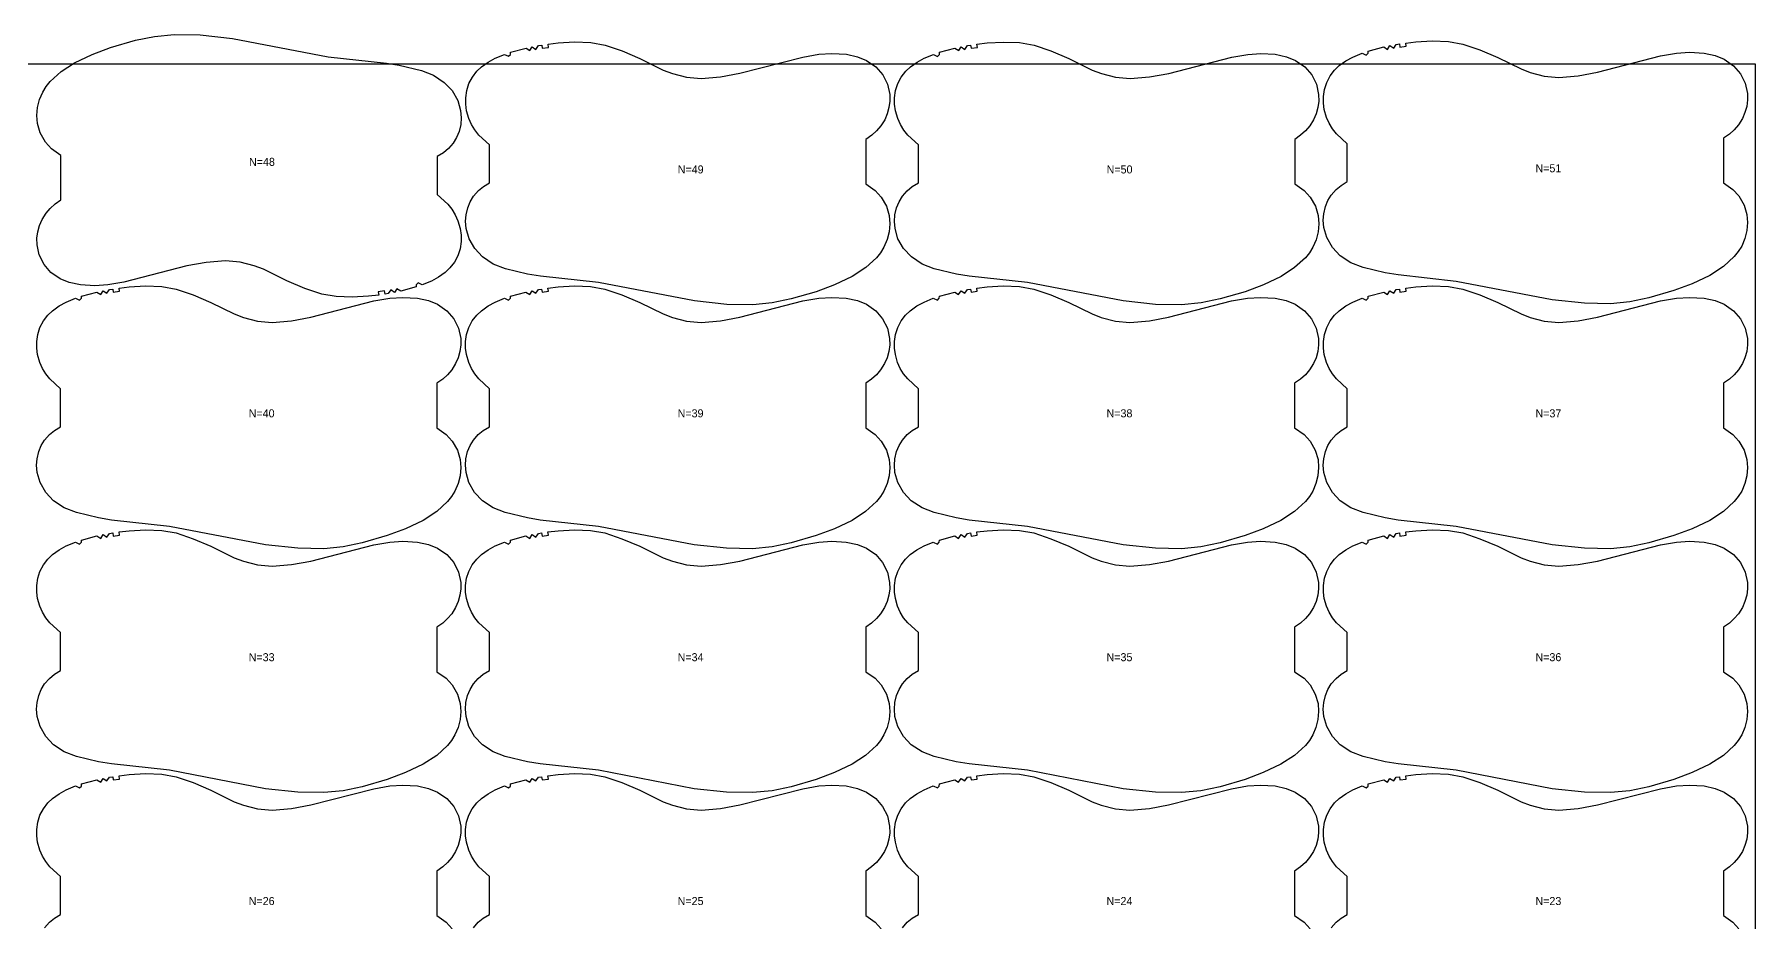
# Model space of a CAD drawing. Header units: inches. Extents: x -67 to 1970, y 0 to 1122.
# Drawn here: x 895 to 1970, y 533 to 1089 of the extents above; entities that cross this region are included whole.
import ezdxf

# ---------------------------------------------------------------- set-up
doc = ezdxf.new("R2010")
doc.units = ezdxf.units.IN

msp = doc.modelspace()

# ---------------------------------------------------------------- linework, layer by layer
at = {"layer": '1'}
for points in [[(1134.367, 933.2483), (1133.133, 932.0447), (1133.107, 930.7329), (1123.457, 928.1211), (1121.089, 929.6489), (1119.544, 927.2929), (1117.22, 928.8885), (1115.609, 926.5744), (1113.635, 926.2511), (1113.323, 928.2265), (1109.406, 927.6499), (1109.678, 925.6684), (1103.33, 924.9002), (1093.189, 924.292), (1083.038, 924.6695), (1074.044, 926.2785), (1063.461, 929.8664), (1052.243, 934.6432), (1037.662, 941.8365), (1031.964, 944.0008), (1023.109, 946.2647), (1014.014, 947.1157), (1001.875, 946.0634), (989.88, 943.8716), (950.522, 933.7122), (940.507, 931.9994), (932.4, 931.4569), (923.273, 931.9837), (916.33, 933.4842), (910.703, 935.8081), (904.867, 939.8467), (900.544, 944.8193), (897.608, 950.7152), (896.223, 957.1571), (896.152, 961.2185), (896.656, 965.251), (897.726, 969.1688), (899.355, 972.8865), (901.796, 976.7504), (904.426, 979.8483), (907.426, 982.5869), (911.11, 985.1512), (911.11, 1012.9887), (905.268, 1017.1273), (901.498, 1021.2353), (898.231, 1026.9626), (896.523, 1032.801), (896.11, 1037.8583), (896.558, 1042.9143), (897.8, 1047.838), (899.784, 1052.5149), (901.895, 1055.9796), (904.435, 1059.1463), (911.177, 1065.3149), (919.667, 1070.8792), (930.708, 1076.0586), (942.112, 1080.3582), (957.724, 1084.8895), (969.662, 1087.3669), (981.789, 1088.5783), (998.042, 1088.3115), (1018.243, 1086.125), (1078.114, 1074.5989), (1114.482, 1070.6123), (1122.514, 1069.3608), (1136.34, 1066.0167), (1143.916, 1063.1053), (1150.676, 1058.6218), (1155.524, 1053.4342), (1159.047, 1047.2745), (1160.843, 1040.9341), (1161.21, 1036.3782), (1160.918, 1032.3277), (1159.874, 1027.8806), (1158.318, 1024.13), (1156.194, 1020.67), (1153.197, 1017.2229), (1150.075, 1014.6252), (1146.21, 1012.286), (1146.21, 988.5777), (1152.885, 982.4624), (1155.424, 979.2957), (1157.536, 975.831), (1159.181, 972.1136), (1160.575, 967.2292), (1161.13, 963.2057), (1161.152, 959.1425), (1160.495, 954.6242), (1159.088, 950.2787), (1156.974, 946.2269), (1154.213, 942.5865), (1151.281, 939.7838), (1147.132, 936.8529), (1142.663, 934.4331), (1136.895, 932.0172), (1134.367, 933.2483)], [(1190.812, 1074.892), (1192.046, 1076.0956), (1192.072, 1077.4074), (1201.722, 1080.0192), (1204.09, 1078.4914), (1205.635, 1080.8474), (1207.96, 1079.2518), (1209.57, 1081.5659), (1211.544, 1081.8892), (1211.856, 1079.9138), (1215.773, 1080.4904), (1215.501, 1082.4719), (1221.849, 1083.2401), (1231.99, 1083.8483), (1242.141, 1083.4708), (1251.135, 1081.8618), (1261.718, 1078.2739), (1272.936, 1073.4971), (1287.517, 1066.3038), (1293.215, 1064.1395), (1302.07, 1061.8756), (1311.165, 1061.0246), (1323.304, 1062.0769), (1335.299, 1064.2687), (1374.657, 1074.4281), (1384.672, 1076.1409), (1392.779, 1076.6834), (1401.906, 1076.1566), (1408.849, 1074.6561), (1414.476, 1072.3322), (1420.312, 1068.2936), (1424.635, 1063.321), (1427.571, 1057.4251), (1428.956, 1050.9832), (1429.027, 1046.9218), (1428.523, 1042.8893), (1427.453, 1038.9715), (1425.824, 1035.2538), (1423.383, 1031.3899), (1420.753, 1028.292), (1417.753, 1025.5534), (1414.069, 1022.9891), (1414.069, 995.1516), (1419.911, 991.013), (1423.681, 986.905), (1426.948, 981.1777), (1428.656, 975.3393), (1429.069, 970.282), (1428.621, 965.226), (1427.379, 960.3023), (1425.395, 955.6254), (1423.284, 952.1607), (1420.744, 948.994), (1414.002, 942.8254), (1405.512, 937.2611), (1394.472, 932.0817), (1383.068, 927.7821), (1367.455, 923.2508), (1355.517, 920.7734), (1343.39, 919.562), (1327.137, 919.8288), (1306.936, 922.0153), (1247.065, 933.5414), (1210.697, 937.528), (1202.665, 938.7795), (1188.839, 942.1236), (1181.263, 945.035), (1174.503, 949.5185), (1169.655, 954.7061), (1166.132, 960.8658), (1164.336, 967.2062), (1163.969, 971.7621), (1164.261, 975.8126), (1165.305, 980.2597), (1166.861, 984.0103), (1168.985, 987.4703), (1171.982, 990.9174), (1175.104, 993.5151), (1178.969, 995.8543), (1178.969, 1019.5626), (1172.294, 1025.6779), (1169.755, 1028.8446), (1167.643, 1032.3093), (1165.998, 1036.0267), (1164.604, 1040.9111), (1164.049, 1044.9346), (1164.027, 1048.9978), (1164.684, 1053.5161), (1166.091, 1057.8616), (1168.206, 1061.9134), (1170.966, 1065.5538), (1173.898, 1068.3565), (1178.047, 1071.2874), (1182.516, 1073.7072), (1188.284, 1076.1231), (1190.812, 1074.892)], [(1458.81, 1074.875), (1460.044, 1076.0786), (1460.07, 1077.3904), (1469.72, 1080.0022), (1472.088, 1078.4744), (1473.634, 1080.8304), (1475.958, 1079.2348), (1477.568, 1081.5489), (1479.542, 1081.8722), (1479.854, 1079.8968), (1483.771, 1080.4734), (1483.499, 1082.4549), (1489.847, 1083.2231), (1499.988, 1083.8313), (1510.139, 1083.4538), (1519.133, 1081.8448), (1529.716, 1078.2569), (1540.934, 1073.4801), (1555.515, 1066.2868), (1561.213, 1064.1225), (1570.068, 1061.8586), (1579.163, 1061.0076), (1591.302, 1062.0599), (1603.297, 1064.2517), (1642.655, 1074.4111), (1652.67, 1076.1239), (1660.777, 1076.6664), (1669.904, 1076.1396), (1676.847, 1074.6391), (1682.474, 1072.3152), (1688.31, 1068.2766), (1692.633, 1063.304), (1695.569, 1057.4081), (1696.954, 1050.9662), (1697.025, 1046.9048), (1696.521, 1042.8723), (1695.451, 1038.9545), (1693.822, 1035.2368), (1691.381, 1031.3729), (1688.752, 1028.275), (1685.751, 1025.5364), (1682.067, 1022.9721), (1682.067, 995.1346), (1687.909, 990.996), (1691.679, 986.888), (1694.946, 981.1607), (1696.654, 975.3223), (1697.067, 970.265), (1696.619, 965.209), (1695.377, 960.2853), (1693.393, 955.6084), (1691.282, 952.1437), (1688.742, 948.977), (1682, 942.8084), (1673.51, 937.2441), (1662.47, 932.0647), (1651.066, 927.7651), (1635.453, 923.2338), (1623.515, 920.7564), (1611.388, 919.545), (1595.135, 919.8118), (1574.934, 921.9983), (1515.063, 933.5244), (1478.695, 937.511), (1470.663, 938.7625), (1456.837, 942.1066), (1449.261, 945.018), (1442.501, 949.5015), (1437.653, 954.6891), (1434.13, 960.8488), (1432.334, 967.1892), (1431.967, 971.7451), (1432.259, 975.7956), (1433.303, 980.2427), (1434.859, 983.9933), (1436.983, 987.4533), (1439.98, 990.9004), (1443.102, 993.4981), (1446.967, 995.8373), (1446.967, 1019.5456), (1440.292, 1025.6609), (1437.753, 1028.8276), (1435.641, 1032.2923), (1433.996, 1036.0097), (1432.602, 1040.8941), (1432.047, 1044.9176), (1432.025, 1048.9808), (1432.682, 1053.4991), (1434.089, 1057.8446), (1436.204, 1061.8964), (1438.964, 1065.5368), (1441.896, 1068.3395), (1446.045, 1071.2704), (1450.514, 1073.6902), (1456.282, 1076.1061), (1458.81, 1074.875)], [(1726.743, 1075.595), (1727.977, 1076.7986), (1728.003, 1078.1104), (1737.653, 1080.7222), (1740.021, 1079.1944), (1741.567, 1081.5504), (1743.891, 1079.9548), (1745.501, 1082.2689), (1747.475, 1082.5922), (1747.787, 1080.6168), (1751.704, 1081.1934), (1751.432, 1083.1749), (1757.781, 1083.9431), (1767.921, 1084.5513), (1778.072, 1084.1738), (1787.066, 1082.5648), (1797.649, 1078.9769), (1808.867, 1074.2001), (1823.448, 1067.0068), (1829.146, 1064.8425), (1838.001, 1062.5786), (1847.096, 1061.7276), (1859.235, 1062.7799), (1871.23, 1064.9717), (1910.588, 1075.1311), (1920.603, 1076.8439), (1928.71, 1077.3864), (1937.837, 1076.8596), (1944.78, 1075.3591), (1950.407, 1073.0352), (1956.243, 1068.9966), (1960.566, 1064.024), (1963.502, 1058.1281), (1964.887, 1051.6862), (1964.958, 1047.6248), (1964.454, 1043.5923), (1963.384, 1039.6745), (1961.755, 1035.9568), (1959.314, 1032.0929), (1956.685, 1028.995), (1953.684, 1026.2564), (1950, 1023.6921), (1950, 995.8546), (1955.842, 991.716), (1959.612, 987.608), (1962.879, 981.8807), (1964.587, 976.0423), (1965, 970.985), (1964.552, 965.929), (1963.31, 961.0053), (1961.326, 956.3284), (1959.215, 952.8637), (1956.675, 949.697), (1949.933, 943.5284), (1941.443, 937.9641), (1930.403, 932.7847), (1918.999, 928.4851), (1903.386, 923.9538), (1891.448, 921.4764), (1879.321, 920.265), (1863.068, 920.5318), (1842.867, 922.7183), (1782.996, 934.2444), (1746.628, 938.231), (1738.596, 939.4825), (1724.77, 942.8266), (1717.194, 945.738), (1710.434, 950.2215), (1705.586, 955.4091), (1702.063, 961.5688), (1700.267, 967.9092), (1699.9, 972.4651), (1700.192, 976.5156), (1701.236, 980.9627), (1702.792, 984.7133), (1704.916, 988.1733), (1707.913, 991.6204), (1711.035, 994.2181), (1714.9, 996.5573), (1714.9, 1020.2656), (1708.225, 1026.3809), (1705.686, 1029.5476), (1703.574, 1033.0123), (1701.929, 1036.7297), (1700.535, 1041.6141), (1699.98, 1045.6376), (1699.958, 1049.7008), (1700.615, 1054.2191), (1702.022, 1058.5646), (1704.137, 1062.6164), (1706.897, 1066.2568), (1709.829, 1069.0595), (1713.978, 1071.9904), (1718.447, 1074.4102), (1724.215, 1076.8261), (1726.743, 1075.595)], [(0, 0), (1970, 0), (1970, 1070), (0, 1070), (0, 0)], [(922.749, 922.44), (923.983, 923.6436), (924.009, 924.9554), (933.659, 927.5672), (936.027, 926.0394), (937.573, 928.3954), (939.897, 926.7998), (941.507, 929.1139), (943.481, 929.4372), (943.793, 927.4618), (947.71, 928.0384), (947.438, 930.0199), (953.786, 930.7881), (963.927, 931.3963), (974.078, 931.0188), (983.072, 929.4098), (993.655, 925.8219), (1004.873, 921.0451), (1019.454, 913.8518), (1025.152, 911.6875), (1034.007, 909.4236), (1043.102, 908.5726), (1055.241, 909.6249), (1067.236, 911.8167), (1106.594, 921.9761), (1116.609, 923.6889), (1124.716, 924.2314), (1133.843, 923.7046), (1140.786, 922.2041), (1146.413, 919.8802), (1152.249, 915.8416), (1156.572, 910.869), (1159.508, 904.9731), (1160.893, 898.5312), (1160.964, 894.4698), (1160.46, 890.4373), (1159.39, 886.5195), (1157.761, 882.8018), (1155.32, 878.9379), (1152.691, 875.84), (1149.69, 873.1014), (1146.006, 870.5371), (1146.006, 842.6996), (1151.848, 838.561), (1155.618, 834.453), (1158.885, 828.7257), (1160.593, 822.8873), (1161.006, 817.83), (1160.558, 812.774), (1159.316, 807.8503), (1157.332, 803.1734), (1155.221, 799.7087), (1152.681, 796.542), (1145.939, 790.3734), (1137.449, 784.8091), (1126.409, 779.6297), (1115.005, 775.3301), (1099.392, 770.7988), (1087.454, 768.3214), (1075.327, 767.11), (1059.074, 767.3768), (1038.873, 769.5633), (979.002, 781.0894), (942.634, 785.076), (934.602, 786.3275), (920.776, 789.6716), (913.2, 792.583), (906.44, 797.0665), (901.592, 802.2541), (898.069, 808.4138), (896.273, 814.7542), (895.906, 819.3101), (896.198, 823.3606), (897.242, 827.8077), (898.798, 831.5583), (900.922, 835.0183), (903.919, 838.4654), (907.041, 841.0631), (910.906, 843.4023), (910.906, 867.1106), (904.231, 873.2259), (901.692, 876.3926), (899.58, 879.8573), (897.935, 883.5747), (896.541, 888.4591), (895.986, 892.4826), (895.964, 896.5458), (896.621, 901.0641), (898.028, 905.4096), (900.142, 909.4614), (902.903, 913.1018), (905.835, 915.9045), (909.984, 918.8354), (914.453, 921.2552), (920.221, 923.6711), (922.749, 922.44)], [(1190.747, 922.44), (1191.981, 923.6436), (1192.007, 924.9554), (1201.657, 927.5672), (1204.025, 926.0394), (1205.571, 928.3954), (1207.894, 926.7998), (1209.505, 929.1139), (1211.479, 929.4372), (1211.791, 927.4618), (1215.708, 928.0384), (1215.436, 930.0199), (1221.785, 930.7881), (1231.925, 931.3963), (1242.076, 931.0188), (1251.07, 929.4098), (1261.653, 925.8219), (1272.871, 921.0451), (1287.452, 913.8518), (1293.15, 911.6875), (1302.005, 909.4236), (1311.1, 908.5726), (1323.239, 909.6249), (1335.234, 911.8167), (1374.592, 921.9761), (1384.607, 923.6889), (1392.714, 924.2314), (1401.841, 923.7046), (1408.784, 922.2041), (1414.411, 919.8802), (1420.247, 915.8416), (1424.57, 910.869), (1427.506, 904.9731), (1428.891, 898.5312), (1428.962, 894.4698), (1428.458, 890.4373), (1427.388, 886.5195), (1425.759, 882.8018), (1423.318, 878.9379), (1420.689, 875.84), (1417.688, 873.1014), (1414.004, 870.5371), (1414.004, 842.6996), (1419.846, 838.561), (1423.616, 834.453), (1426.883, 828.7257), (1428.591, 822.8873), (1429.004, 817.83), (1428.556, 812.774), (1427.314, 807.8503), (1425.33, 803.1734), (1423.219, 799.7087), (1420.679, 796.542), (1413.937, 790.3734), (1405.447, 784.8091), (1394.407, 779.6297), (1383.003, 775.3301), (1367.39, 770.7988), (1355.452, 768.3214), (1343.325, 767.11), (1327.072, 767.3768), (1306.871, 769.5633), (1247, 781.0894), (1210.632, 785.076), (1202.6, 786.3275), (1188.774, 789.6716), (1181.198, 792.583), (1174.438, 797.0665), (1169.59, 802.2541), (1166.067, 808.4138), (1164.271, 814.7542), (1163.904, 819.3101), (1164.196, 823.3606), (1165.24, 827.8077), (1166.796, 831.5583), (1168.92, 835.0183), (1171.917, 838.4654), (1175.039, 841.0631), (1178.904, 843.4023), (1178.904, 867.1106), (1172.229, 873.2259), (1169.69, 876.3926), (1167.578, 879.8573), (1165.933, 883.5747), (1164.539, 888.4591), (1163.984, 892.4826), (1163.962, 896.5458), (1164.619, 901.0641), (1166.026, 905.4096), (1168.141, 909.4614), (1170.901, 913.1018), (1173.833, 915.9045), (1177.982, 918.8354), (1182.451, 921.2552), (1188.219, 923.6711), (1190.747, 922.44)], [(1458.745, 922.44), (1459.979, 923.6436), (1460.005, 924.9554), (1469.655, 927.5672), (1472.023, 926.0394), (1473.568, 928.3954), (1475.893, 926.7998), (1477.503, 929.1139), (1479.477, 929.4372), (1479.789, 927.4618), (1483.706, 928.0384), (1483.434, 930.0199), (1489.783, 930.7881), (1499.923, 931.3963), (1510.074, 931.0188), (1519.068, 929.4098), (1529.651, 925.8219), (1540.869, 921.0451), (1555.45, 913.8518), (1561.148, 911.6875), (1570.003, 909.4236), (1579.098, 908.5726), (1591.237, 909.6249), (1603.232, 911.8167), (1642.59, 921.9761), (1652.605, 923.6889), (1660.712, 924.2314), (1669.839, 923.7046), (1676.782, 922.2041), (1682.409, 919.8802), (1688.245, 915.8416), (1692.568, 910.869), (1695.504, 904.9731), (1696.889, 898.5312), (1696.96, 894.4698), (1696.456, 890.4373), (1695.386, 886.5195), (1693.757, 882.8018), (1691.316, 878.9379), (1688.687, 875.84), (1685.686, 873.1014), (1682.002, 870.5371), (1682.002, 842.6996), (1687.844, 838.561), (1691.614, 834.453), (1694.881, 828.7257), (1696.589, 822.8873), (1697.002, 817.83), (1696.554, 812.774), (1695.312, 807.8503), (1693.328, 803.1734), (1691.217, 799.7087), (1688.677, 796.542), (1681.935, 790.3734), (1673.445, 784.8091), (1662.405, 779.6297), (1651.001, 775.3301), (1635.388, 770.7988), (1623.45, 768.3214), (1611.323, 767.11), (1595.07, 767.3768), (1574.869, 769.5633), (1514.998, 781.0894), (1478.63, 785.076), (1470.598, 786.3275), (1456.772, 789.6716), (1449.196, 792.583), (1442.436, 797.0665), (1437.588, 802.2541), (1434.065, 808.4138), (1432.269, 814.7542), (1431.902, 819.3101), (1432.194, 823.3606), (1433.238, 827.8077), (1434.794, 831.5583), (1436.918, 835.0183), (1439.915, 838.4654), (1443.037, 841.0631), (1446.902, 843.4023), (1446.902, 867.1106), (1440.227, 873.2259), (1437.688, 876.3926), (1435.576, 879.8573), (1433.931, 883.5747), (1432.537, 888.4591), (1431.982, 892.4826), (1431.96, 896.5458), (1432.617, 901.0641), (1434.024, 905.4096), (1436.139, 909.4614), (1438.899, 913.1018), (1441.831, 915.9045), (1445.98, 918.8354), (1450.449, 921.2552), (1456.217, 923.6711), (1458.745, 922.44)], [(1726.743, 922.44), (1727.977, 923.6436), (1728.003, 924.9554), (1737.653, 927.5672), (1740.021, 926.0394), (1741.567, 928.3954), (1743.891, 926.7998), (1745.501, 929.1139), (1747.475, 929.4372), (1747.787, 927.4618), (1751.704, 928.0384), (1751.432, 930.0199), (1757.781, 930.7881), (1767.921, 931.3963), (1778.072, 931.0188), (1787.066, 929.4098), (1797.649, 925.8219), (1808.867, 921.0451), (1823.448, 913.8518), (1829.146, 911.6875), (1838.001, 909.4236), (1847.096, 908.5726), (1859.235, 909.6249), (1871.23, 911.8167), (1910.588, 921.9761), (1920.603, 923.6889), (1928.71, 924.2314), (1937.837, 923.7046), (1944.78, 922.2041), (1950.407, 919.8802), (1956.243, 915.8416), (1960.566, 910.869), (1963.502, 904.9731), (1964.887, 898.5312), (1964.958, 894.4698), (1964.454, 890.4373), (1963.384, 886.5195), (1961.755, 882.8018), (1959.314, 878.9379), (1956.685, 875.84), (1953.684, 873.1014), (1950, 870.5371), (1950, 842.6996), (1955.842, 838.561), (1959.612, 834.453), (1962.879, 828.7257), (1964.587, 822.8873), (1965, 817.83), (1964.552, 812.774), (1963.31, 807.8503), (1961.326, 803.1734), (1959.215, 799.7087), (1956.675, 796.542), (1949.933, 790.3734), (1941.443, 784.8091), (1930.403, 779.6297), (1918.999, 775.3301), (1903.386, 770.7988), (1891.448, 768.3214), (1879.321, 767.11), (1863.068, 767.3768), (1842.867, 769.5633), (1782.996, 781.0894), (1746.628, 785.076), (1738.596, 786.3275), (1724.77, 789.6716), (1717.194, 792.583), (1710.434, 797.0665), (1705.586, 802.2541), (1702.063, 808.4138), (1700.267, 814.7542), (1699.9, 819.3101), (1700.192, 823.3606), (1701.236, 827.8077), (1702.792, 831.5583), (1704.916, 835.0183), (1707.913, 838.4654), (1711.035, 841.0631), (1714.9, 843.4023), (1714.9, 867.1106), (1708.225, 873.2259), (1705.686, 876.3926), (1703.574, 879.8573), (1701.929, 883.5747), (1700.535, 888.4591), (1699.98, 892.4826), (1699.958, 896.5458), (1700.615, 901.0641), (1702.022, 905.4096), (1704.137, 909.4614), (1706.897, 913.1018), (1709.829, 915.9045), (1713.978, 918.8354), (1718.447, 921.2552), (1724.215, 923.6711), (1726.743, 922.44)], [(922.749, 770.018), (923.983, 771.2216), (924.009, 772.5334), (933.659, 775.1452), (936.027, 773.6174), (937.573, 775.9734), (939.897, 774.3778), (941.507, 776.6919), (943.481, 777.0152), (943.793, 775.0398), (947.71, 775.6164), (947.438, 777.5979), (953.786, 778.3661), (963.927, 778.9743), (974.078, 778.5968), (983.072, 776.9878), (993.655, 773.3999), (1004.873, 768.6231), (1019.454, 761.4298), (1025.152, 759.2655), (1034.007, 757.0016), (1043.102, 756.1506), (1055.241, 757.2029), (1067.236, 759.3947), (1106.594, 769.5541), (1116.609, 771.2669), (1124.716, 771.8094), (1133.843, 771.2826), (1140.786, 769.7821), (1146.413, 767.4582), (1152.249, 763.4196), (1156.572, 758.447), (1159.508, 752.5511), (1160.893, 746.1092), (1160.964, 742.0478), (1160.46, 738.0153), (1159.39, 734.0975), (1157.761, 730.3798), (1155.32, 726.5159), (1152.691, 723.418), (1149.69, 720.6794), (1146.006, 718.1151), (1146.006, 690.2776), (1151.848, 686.139), (1155.618, 682.031), (1158.885, 676.3037), (1160.593, 670.4653), (1161.006, 665.408), (1160.558, 660.352), (1159.316, 655.4283), (1157.332, 650.7514), (1155.221, 647.2867), (1152.681, 644.12), (1145.939, 637.9514), (1137.449, 632.3871), (1126.409, 627.2077), (1115.005, 622.9081), (1099.392, 618.3768), (1087.454, 615.8994), (1075.327, 614.688), (1059.074, 614.9548), (1038.873, 617.1413), (979.002, 628.6674), (942.634, 632.654), (934.602, 633.9055), (920.776, 637.2496), (913.2, 640.161), (906.44, 644.6445), (901.592, 649.8321), (898.069, 655.9918), (896.273, 662.3322), (895.906, 666.8881), (896.198, 670.9386), (897.242, 675.3857), (898.798, 679.1363), (900.922, 682.5963), (903.919, 686.0434), (907.041, 688.6411), (910.906, 690.9803), (910.906, 714.6886), (904.231, 720.8039), (901.692, 723.9706), (899.58, 727.4353), (897.935, 731.1527), (896.541, 736.0371), (895.986, 740.0606), (895.964, 744.1238), (896.621, 748.6421), (898.028, 752.9876), (900.142, 757.0394), (902.903, 760.6798), (905.835, 763.4825), (909.984, 766.4134), (914.453, 768.8332), (920.221, 771.2491), (922.749, 770.018)], [(1190.747, 770.018), (1191.981, 771.2216), (1192.007, 772.5334), (1201.657, 775.1452), (1204.025, 773.6174), (1205.571, 775.9734), (1207.894, 774.3778), (1209.505, 776.6919), (1211.479, 777.0152), (1211.791, 775.0398), (1215.708, 775.6164), (1215.436, 777.5979), (1221.785, 778.3661), (1231.925, 778.9743), (1242.076, 778.5968), (1251.07, 776.9878), (1261.653, 773.3999), (1272.871, 768.6231), (1287.452, 761.4298), (1293.15, 759.2655), (1302.005, 757.0016), (1311.1, 756.1506), (1323.239, 757.2029), (1335.234, 759.3947), (1374.592, 769.5541), (1384.607, 771.2669), (1392.714, 771.8094), (1401.841, 771.2826), (1408.784, 769.7821), (1414.411, 767.4582), (1420.247, 763.4196), (1424.57, 758.447), (1427.506, 752.5511), (1428.891, 746.1092), (1428.962, 742.0478), (1428.458, 738.0153), (1427.388, 734.0975), (1425.759, 730.3798), (1423.318, 726.5159), (1420.689, 723.418), (1417.688, 720.6794), (1414.004, 718.1151), (1414.004, 690.2776), (1419.846, 686.139), (1423.616, 682.031), (1426.883, 676.3037), (1428.591, 670.4653), (1429.004, 665.408), (1428.556, 660.352), (1427.314, 655.4283), (1425.33, 650.7514), (1423.219, 647.2867), (1420.679, 644.12), (1413.937, 637.9514), (1405.447, 632.3871), (1394.407, 627.2077), (1383.003, 622.9081), (1367.39, 618.3768), (1355.452, 615.8994), (1343.325, 614.688), (1327.072, 614.9548), (1306.871, 617.1413), (1247, 628.6674), (1210.632, 632.654), (1202.6, 633.9055), (1188.774, 637.2496), (1181.198, 640.161), (1174.438, 644.6445), (1169.59, 649.8321), (1166.067, 655.9918), (1164.271, 662.3322), (1163.904, 666.8881), (1164.196, 670.9386), (1165.24, 675.3857), (1166.796, 679.1363), (1168.92, 682.5963), (1171.917, 686.0434), (1175.039, 688.6411), (1178.904, 690.9803), (1178.904, 714.6886), (1172.229, 720.8039), (1169.69, 723.9706), (1167.578, 727.4353), (1165.933, 731.1527), (1164.539, 736.0371), (1163.984, 740.0606), (1163.962, 744.1238), (1164.619, 748.6421), (1166.026, 752.9876), (1168.141, 757.0394), (1170.901, 760.6798), (1173.833, 763.4825), (1177.982, 766.4134), (1182.451, 768.8332), (1188.219, 771.2491), (1190.747, 770.018)], [(1458.745, 770.018), (1459.979, 771.2216), (1460.005, 772.5334), (1469.655, 775.1452), (1472.023, 773.6174), (1473.568, 775.9734), (1475.893, 774.3778), (1477.503, 776.6919), (1479.477, 777.0152), (1479.789, 775.0398), (1483.706, 775.6164), (1483.434, 777.5979), (1489.783, 778.3661), (1499.923, 778.9743), (1510.074, 778.5968), (1519.068, 776.9878), (1529.651, 773.3999), (1540.869, 768.6231), (1555.45, 761.4298), (1561.148, 759.2655), (1570.003, 757.0016), (1579.098, 756.1506), (1591.237, 757.2029), (1603.232, 759.3947), (1642.59, 769.5541), (1652.605, 771.2669), (1660.712, 771.8094), (1669.839, 771.2826), (1676.782, 769.7821), (1682.409, 767.4582), (1688.245, 763.4196), (1692.568, 758.447), (1695.504, 752.5511), (1696.889, 746.1092), (1696.96, 742.0478), (1696.456, 738.0153), (1695.386, 734.0975), (1693.757, 730.3798), (1691.316, 726.5159), (1688.687, 723.418), (1685.686, 720.6794), (1682.002, 718.1151), (1682.002, 690.2776), (1687.844, 686.139), (1691.614, 682.031), (1694.881, 676.3037), (1696.589, 670.4653), (1697.002, 665.408), (1696.554, 660.352), (1695.312, 655.4283), (1693.328, 650.7514), (1691.217, 647.2867), (1688.677, 644.12), (1681.935, 637.9514), (1673.445, 632.3871), (1662.405, 627.2077), (1651.001, 622.9081), (1635.388, 618.3768), (1623.45, 615.8994), (1611.323, 614.688), (1595.07, 614.9548), (1574.869, 617.1413), (1514.998, 628.6674), (1478.63, 632.654), (1470.598, 633.9055), (1456.772, 637.2496), (1449.196, 640.161), (1442.436, 644.6445), (1437.588, 649.8321), (1434.065, 655.9918), (1432.269, 662.3322), (1431.902, 666.8881), (1432.194, 670.9386), (1433.238, 675.3857), (1434.794, 679.1363), (1436.918, 682.5963), (1439.915, 686.0434), (1443.037, 688.6411), (1446.902, 690.9803), (1446.902, 714.6886), (1440.227, 720.8039), (1437.688, 723.9706), (1435.576, 727.4353), (1433.931, 731.1527), (1432.537, 736.0371), (1431.982, 740.0606), (1431.96, 744.1238), (1432.617, 748.6421), (1434.024, 752.9876), (1436.139, 757.0394), (1438.899, 760.6798), (1441.831, 763.4825), (1445.98, 766.4134), (1450.449, 768.8332), (1456.217, 771.2491), (1458.745, 770.018)], [(1726.743, 770.018), (1727.977, 771.2216), (1728.003, 772.5334), (1737.653, 775.1452), (1740.021, 773.6174), (1741.567, 775.9734), (1743.891, 774.3778), (1745.501, 776.6919), (1747.475, 777.0152), (1747.787, 775.0398), (1751.704, 775.6164), (1751.432, 777.5979), (1757.781, 778.3661), (1767.921, 778.9743), (1778.072, 778.5968), (1787.066, 776.9878), (1797.649, 773.3999), (1808.867, 768.6231), (1823.448, 761.4298), (1829.146, 759.2655), (1838.001, 757.0016), (1847.096, 756.1506), (1859.235, 757.2029), (1871.23, 759.3947), (1910.588, 769.5541), (1920.603, 771.2669), (1928.71, 771.8094), (1937.837, 771.2826), (1944.78, 769.7821), (1950.407, 767.4582), (1956.243, 763.4196), (1960.566, 758.447), (1963.502, 752.5511), (1964.887, 746.1092), (1964.958, 742.0478), (1964.454, 738.0153), (1963.384, 734.0975), (1961.755, 730.3798), (1959.314, 726.5159), (1956.685, 723.418), (1953.684, 720.6794), (1950, 718.1151), (1950, 690.2776), (1955.842, 686.139), (1959.612, 682.031), (1962.879, 676.3037), (1964.587, 670.4653), (1965, 665.408), (1964.552, 660.352), (1963.31, 655.4283), (1961.326, 650.7514), (1959.215, 647.2867), (1956.675, 644.12), (1949.933, 637.9514), (1941.443, 632.3871), (1930.403, 627.2077), (1918.999, 622.9081), (1903.386, 618.3768), (1891.448, 615.8994), (1879.321, 614.688), (1863.068, 614.9548), (1842.867, 617.1413), (1782.996, 628.6674), (1746.628, 632.654), (1738.596, 633.9055), (1724.77, 637.2496), (1717.194, 640.161), (1710.434, 644.6445), (1705.586, 649.8321), (1702.063, 655.9918), (1700.267, 662.3322), (1699.9, 666.8881), (1700.192, 670.9386), (1701.236, 675.3857), (1702.792, 679.1363), (1704.916, 682.5963), (1707.913, 686.0434), (1711.035, 688.6411), (1714.9, 690.9803), (1714.9, 714.6886), (1708.225, 720.8039), (1705.686, 723.9706), (1703.574, 727.4353), (1701.929, 731.1527), (1700.535, 736.0371), (1699.98, 740.0606), (1699.958, 744.1238), (1700.615, 748.6421), (1702.022, 752.9876), (1704.137, 757.0394), (1706.897, 760.6798), (1709.829, 763.4825), (1713.978, 766.4134), (1718.447, 768.8332), (1724.215, 771.2491), (1726.743, 770.018)]]:
    msp.add_lwpolyline(points, close=True, dxfattribs=at)
for points in [[(900.922, 530.1743), (903.919, 533.6214), (907.041, 536.2191), (910.906, 538.5583), (910.906, 562.2666), (904.231, 568.3819), (901.692, 571.5486), (899.58, 575.0133), (897.935, 578.7307), (896.541, 583.6151), (895.986, 587.6386), (895.964, 591.7018), (896.621, 596.2201), (898.028, 600.5656), (900.142, 604.6174), (902.903, 608.2578), (905.835, 611.0605), (909.984, 613.9914), (914.453, 616.4112), (920.221, 618.8271), (922.749, 617.596), (922.749, 617.596), (923.983, 618.7996), (924.009, 620.1114), (933.659, 622.7232), (936.027, 621.1954), (937.573, 623.5514), (939.897, 621.9558), (941.507, 624.2699), (943.481, 624.5932), (943.793, 622.6178), (947.71, 623.1944), (947.438, 625.1759), (953.786, 625.9441), (963.927, 626.5523), (974.078, 626.1748), (983.072, 624.5658), (993.655, 620.9779), (1004.873, 616.2011), (1019.454, 609.0078), (1025.152, 606.8435), (1034.007, 604.5796), (1043.102, 603.7286), (1055.241, 604.7809), (1067.236, 606.9727), (1106.594, 617.1321), (1116.609, 618.8449), (1124.716, 619.3874), (1133.843, 618.8606), (1140.786, 617.3601), (1146.413, 615.0362), (1152.249, 610.9976), (1156.572, 606.025), (1159.508, 600.1291), (1160.893, 593.6872), (1160.964, 589.6258), (1160.46, 585.5933), (1159.39, 581.6755), (1157.761, 577.9578), (1155.32, 574.0939), (1152.691, 570.996), (1149.69, 568.2574), (1146.006, 565.6931), (1146.006, 537.8556), (1151.848, 533.717), (1155.618, 529.609)], [(1168.92, 530.1743), (1171.917, 533.6214), (1175.039, 536.2191), (1178.904, 538.5583), (1178.904, 562.2666), (1172.229, 568.3819), (1169.69, 571.5486), (1167.578, 575.0133), (1165.933, 578.7307), (1164.539, 583.6151), (1163.984, 587.6386), (1163.962, 591.7018), (1164.619, 596.2201), (1166.026, 600.5656), (1168.141, 604.6174), (1170.901, 608.2578), (1173.833, 611.0605), (1177.982, 613.9914), (1182.451, 616.4112), (1188.219, 618.8271), (1190.747, 617.596), (1190.747, 617.596), (1191.981, 618.7996), (1192.007, 620.1114), (1201.657, 622.7232), (1204.025, 621.1954), (1205.571, 623.5514), (1207.894, 621.9558), (1209.505, 624.2699), (1211.479, 624.5932), (1211.791, 622.6178), (1215.708, 623.1944), (1215.436, 625.1759), (1221.785, 625.9441), (1231.925, 626.5523), (1242.076, 626.1748), (1251.07, 624.5658), (1261.653, 620.9779), (1272.871, 616.2011), (1287.452, 609.0078), (1293.15, 606.8435), (1302.005, 604.5796), (1311.1, 603.7286), (1323.239, 604.7809), (1335.234, 606.9727), (1374.592, 617.1321), (1384.607, 618.8449), (1392.714, 619.3874), (1401.841, 618.8606), (1408.784, 617.3601), (1414.411, 615.0362), (1420.247, 610.9976), (1424.57, 606.025), (1427.506, 600.1291), (1428.891, 593.6872), (1428.962, 589.6258), (1428.458, 585.5933), (1427.388, 581.6755), (1425.759, 577.9578), (1423.318, 574.0939), (1420.689, 570.996), (1417.688, 568.2574), (1414.004, 565.6931), (1414.004, 537.8556), (1419.846, 533.717), (1423.616, 529.609)], [(1436.918, 530.1743), (1439.915, 533.6214), (1443.037, 536.2191), (1446.902, 538.5583), (1446.902, 562.2666), (1440.227, 568.3819), (1437.688, 571.5486), (1435.576, 575.0133), (1433.931, 578.7307), (1432.537, 583.6151), (1431.982, 587.6386), (1431.96, 591.7018), (1432.617, 596.2201), (1434.024, 600.5656), (1436.139, 604.6174), (1438.899, 608.2578), (1441.831, 611.0605), (1445.98, 613.9914), (1450.449, 616.4112), (1456.217, 618.8271), (1458.745, 617.596), (1458.745, 617.596), (1459.979, 618.7996), (1460.005, 620.1114), (1469.655, 622.7232), (1472.023, 621.1954), (1473.568, 623.5514), (1475.893, 621.9558), (1477.503, 624.2699), (1479.477, 624.5932), (1479.789, 622.6178), (1483.706, 623.1944), (1483.434, 625.1759), (1489.783, 625.9441), (1499.923, 626.5523), (1510.074, 626.1748), (1519.068, 624.5658), (1529.651, 620.9779), (1540.869, 616.2011), (1555.45, 609.0078), (1561.148, 606.8435), (1570.003, 604.5796), (1579.098, 603.7286), (1591.237, 604.7809), (1603.232, 606.9727), (1642.59, 617.1321), (1652.605, 618.8449), (1660.712, 619.3874), (1669.839, 618.8606), (1676.782, 617.3601), (1682.409, 615.0362), (1688.245, 610.9976), (1692.568, 606.025), (1695.504, 600.1291), (1696.889, 593.6872), (1696.96, 589.6258), (1696.456, 585.5933), (1695.386, 581.6755), (1693.757, 577.9578), (1691.316, 574.0939), (1688.687, 570.996), (1685.686, 568.2574), (1682.002, 565.6931), (1682.002, 537.8556), (1687.844, 533.717), (1691.614, 529.609)], [(1704.916, 530.1743), (1707.913, 533.6214), (1711.035, 536.2191), (1714.9, 538.5583), (1714.9, 562.2666), (1708.225, 568.3819), (1705.686, 571.5486), (1703.574, 575.0133), (1701.929, 578.7307), (1700.535, 583.6151), (1699.98, 587.6386), (1699.958, 591.7018), (1700.615, 596.2201), (1702.022, 600.5656), (1704.137, 604.6174), (1706.897, 608.2578), (1709.829, 611.0605), (1713.978, 613.9914), (1718.447, 616.4112), (1724.215, 618.8271), (1726.743, 617.596), (1726.743, 617.596), (1727.977, 618.7996), (1728.003, 620.1114), (1737.653, 622.7232), (1740.021, 621.1954), (1741.567, 623.5514), (1743.891, 621.9558), (1745.501, 624.2699), (1747.475, 624.5932), (1747.787, 622.6178), (1751.704, 623.1944), (1751.432, 625.1759), (1757.781, 625.9441), (1767.921, 626.5523), (1778.072, 626.1748), (1787.066, 624.5658), (1797.649, 620.9779), (1808.867, 616.2011), (1823.448, 609.0078), (1829.146, 606.8435), (1838.001, 604.5796), (1847.096, 603.7286), (1859.235, 604.7809), (1871.23, 606.9727), (1910.588, 617.1321), (1920.603, 618.8449), (1928.71, 619.3874), (1937.837, 618.8606), (1944.78, 617.3601), (1950.407, 615.0362), (1956.243, 610.9976), (1960.566, 606.025), (1963.502, 600.1291), (1964.887, 593.6872), (1964.958, 589.6258), (1964.454, 585.5933), (1963.384, 581.6755), (1961.755, 577.9578), (1959.314, 574.0939), (1956.685, 570.996), (1953.684, 568.2574), (1950, 565.6931), (1950, 537.8556), (1955.842, 533.717), (1959.612, 529.609)]]:
    msp.add_lwpolyline(points, dxfattribs=at)

# ---------------------------------------------------------------- texts
for s, p in [('N=48', (1028.66, 1006.4352)), ('N=49', (1296.519, 1001.7052)), ('N=50', (1564.517, 1001.6881)), ('N=51', (1832.45, 1002.4081)), ('N=40', (1028.456, 849.2532)), ('N=39', (1296.454, 849.2532)), ('N=38', (1564.452, 849.2532)), ('N=37', (1832.45, 849.2532)), ('N=33', (1028.456, 696.8311)), ('N=34', (1296.454, 696.8311)), ('N=35', (1564.452, 696.8311)), ('N=36', (1832.45, 696.8311)), ('N=26', (1028.456, 544.4091)), ('N=25', (1296.454, 544.4091)), ('N=24', (1564.452, 544.4091)), ('N=23', (1832.45, 544.4091))]:
    msp.add_text(s, height=5, dxfattribs=at).set_placement(p)

doc.saveas('drawing.dxf')
